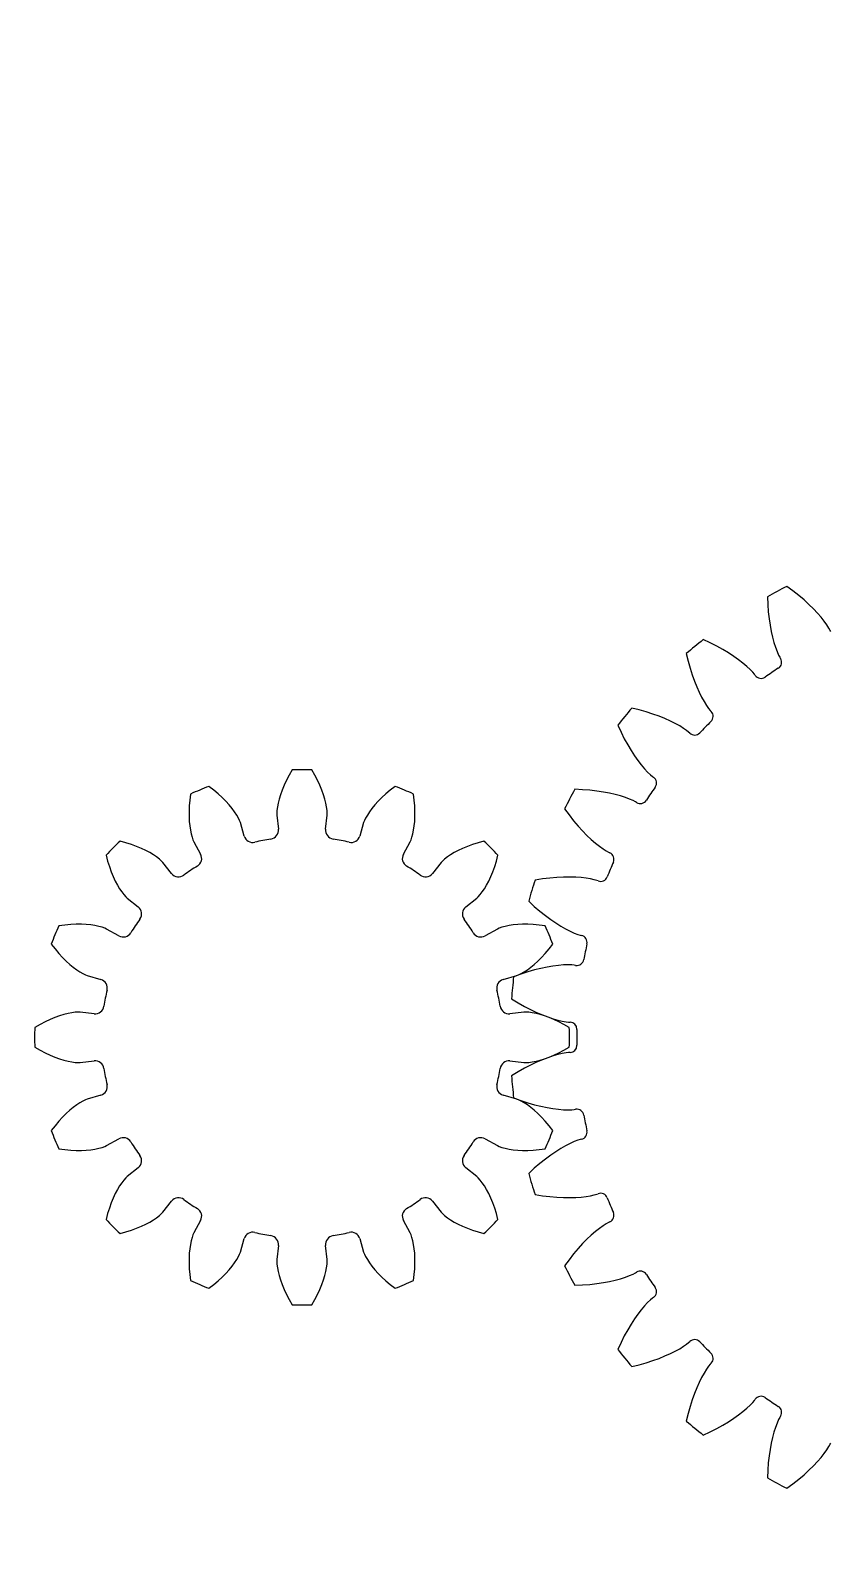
# Model space of a CAD drawing. Header units: millimetres. Extents: x -107 to 107, y -107 to 107.
# Drawn here: x -11.4 to 22.2, y -21.2 to 42.3 of the extents above; entities that cross this region are included whole.
import ezdxf

# ---------------------------------------------------------------- set-up
doc = ezdxf.new("R2010")
doc.units = ezdxf.units.MM

msp = doc.modelspace()

# ---------------------------------------------------------------- linework, layer by layer
at = {"layer": 'outer'}
msp.add_circle((0, 0), 107.079107, dxfattribs=at)
at = {"layer": 'planet'}
for p, q in [((19.575662, 18.517442), (19.589714, 18.196311)), ((20.653965, 18.765166), (20.394761, 18.95526)), ((20.895829, 18.57486), (20.653965, 18.765166)), ((21.12022, 18.385296), (20.895829, 18.57486)), ((19.589714, 18.196311), (19.613574, 17.889481)), ((19.613574, 17.889481), (19.646526, 17.59759)), ((21.32695, 18.197521), (21.12022, 18.385296)), ((21.51575, 18.012725), (21.32695, 18.197521)), ((21.686235, 17.832314), (21.51575, 18.012725)), ((21.837829, 17.658041), (21.686235, 17.832314)), ((19.646526, 17.59759), (19.687803, 17.321379)), ((19.687803, 17.321379), (19.736563, 17.06173)), ((21.969642, 17.492253), (21.837829, 17.658041)), ((22.080185, 17.338468), (21.969642, 17.492253)), ((22.166543, 17.203066), (22.080185, 17.338468)), ((22.218693, 17.107313), (22.166543, 17.203066)), ((17.172644, 16.581277), (16.881335, 16.717151)), ((17.446988, 16.441814), (17.172644, 16.581277)), ((19.736563, 17.06173), (19.791853, 16.819746)), ((19.791853, 16.819746), (19.852535, 16.596879)), ((19.852535, 16.596879), (19.917151, 16.395174)), ((22.243019, 17.053831), (22.218693, 17.107313)), ((16.163389, 16.127948), (16.23982, 15.815728)), ((17.704049, 16.299669), (17.446988, 16.441814)), ((17.94344, 16.155833), (17.704049, 16.299669)), ((18.164665, 16.011421), (17.94344, 16.155833)), ((18.36707, 15.867736), (18.164665, 16.011421)), ((19.917151, 16.395174), (19.983604, 16.217822)), ((19.983604, 16.217822), (20.048209, 16.070792)), ((20.048209, 16.070792), (20.098852, 15.974234)), ((20.098852, 15.974234), (20.129805, 15.924295)), ((16.23982, 15.815728), (16.323082, 15.519448)), ((16.323082, 15.519448), (16.412346, 15.239595)), ((18.54975, 15.726386), (18.36707, 15.867736)), ((18.711374, 15.589499), (18.54975, 15.726386)), ((18.849795, 15.460235), (18.711374, 15.589499)), ((18.960909, 15.344282), (18.849795, 15.460235)), ((19.030737, 15.260543), (18.960909, 15.344282)), ((19.06503, 15.212835), (19.030737, 15.260543)), ((16.412346, 15.239595), (16.506715, 14.976743)), ((16.506715, 14.976743), (16.605194, 14.731596)), ((16.605194, 14.731596), (16.70663, 14.505049)), ((16.70663, 14.505049), (16.809625, 14.298302)), ((16.809625, 14.298302), (16.91235, 14.113079)), ((16.91235, 14.113079), (17.012126, 13.952099)), ((14.184272, 13.76018), (13.872052, 13.836611)), ((14.480552, 13.676918), (14.184272, 13.76018)), ((14.760405, 13.587654), (14.480552, 13.676918)), ((15.023257, 13.493285), (14.760405, 13.587654)), ((15.268404, 13.394806), (15.023257, 13.493285)), ((15.494951, 13.29337), (15.268404, 13.394806)), ((17.012126, 13.952099), (17.104174, 13.820498)), ((17.104174, 13.820498), (17.172681, 13.735675)), ((17.172681, 13.735675), (17.212783, 13.692734)), ((13.282849, 13.118665), (13.418723, 12.827356)), ((13.418723, 12.827356), (13.558186, 12.553012)), ((15.701698, 13.190375), (15.494951, 13.29337)), ((15.886921, 13.08765), (15.701698, 13.190375)), ((16.047901, 12.987874), (15.886921, 13.08765)), ((16.179502, 12.895826), (16.047901, 12.987874)), ((16.264325, 12.827319), (16.179502, 12.895826)), ((16.307266, 12.787217), (16.264325, 12.827319)), ((13.558186, 12.553012), (13.700331, 12.295951)), ((13.700331, 12.295951), (13.844167, 12.05656)), ((13.844167, 12.05656), (13.988579, 11.835335)), ((13.988579, 11.835335), (14.132264, 11.63293)), ((14.132264, 11.63293), (14.273614, 11.45025)), ((14.273614, 11.45025), (14.410501, 11.288626)), ((14.410501, 11.288626), (14.539765, 11.150205)), ((14.539765, 11.150205), (14.655718, 11.039091)), ((14.655718, 11.039091), (14.739457, 10.969263)), ((14.739457, 10.969263), (14.787165, 10.93497)), ((11.803689, 10.410286), (11.482558, 10.424338)), ((12.110519, 10.386426), (11.803689, 10.410286)), ((12.40241, 10.353474), (12.110519, 10.386426)), ((12.678621, 10.312197), (12.40241, 10.353474)), ((12.93827, 10.263437), (12.678621, 10.312197)), ((13.180254, 10.208147), (12.93827, 10.263437)), ((13.403121, 10.147465), (13.180254, 10.208147)), ((11.04474, 9.605239), (11.234834, 9.346035)), ((13.604826, 10.082849), (13.403121, 10.147465)), ((13.782178, 10.016396), (13.604826, 10.082849)), ((13.929208, 9.951791), (13.782178, 10.016396)), ((14.025766, 9.901148), (13.929208, 9.951791)), ((14.075705, 9.870195), (14.025766, 9.901148)), ((11.234834, 9.346035), (11.42514, 9.104171)), ((11.42514, 9.104171), (11.614704, 8.87978)), ((11.614704, 8.87978), (11.802479, 8.67305)), ((11.802479, 8.67305), (11.987275, 8.48425)), ((11.987275, 8.48425), (12.167686, 8.313765)), ((12.167686, 8.313765), (12.341959, 8.162171)), ((12.341959, 8.162171), (12.507747, 8.030358)), ((12.507747, 8.030358), (12.661532, 7.919815)), ((12.661532, 7.919815), (12.796934, 7.833457)), ((12.796934, 7.833457), (12.892687, 7.781307)), ((12.892687, 7.781307), (12.946169, 7.756981)), ((10.12238, 6.660331), (9.804678, 6.611464)), ((10.42797, 6.696789), (10.12238, 6.660331)), ((10.72068, 6.721415), (10.42797, 6.696789)), ((10.999637, 6.734818), (10.72068, 6.721415)), ((11.26381, 6.73765), (10.999637, 6.734818)), ((11.51193, 6.730631), (11.26381, 6.73765)), ((11.742353, 6.714594), (11.51193, 6.730631)), ((11.952789, 6.69057), (11.742353, 6.714594)), ((12.139697, 6.659994), (11.952789, 6.69057)), ((12.296505, 6.625314), (12.139697, 6.659994)), ((12.401088, 6.594482), (12.296505, 6.625314)), ((12.456107, 6.573866), (12.401088, 6.594482)), ((9.535071, 5.722689), (9.772081, 5.505551)), ((9.772081, 5.505551), (10.005915, 5.305461)), ((10.005915, 5.305461), (10.235613, 5.122364)), ((10.235613, 5.122364), (10.460111, 4.95624)), ((10.460111, 4.95624), (10.678189, 4.807119)), ((10.678189, 4.807119), (10.888394, 4.675106)), ((10.888394, 4.675106), (11.088893, 4.560424)), ((11.088893, 4.560424), (11.27721, 4.463487)), ((11.27721, 4.463487), (11.449606, 4.38507)), ((11.449606, 4.38507), (11.599255, 4.326787)), ((11.599255, 4.326787), (11.703342, 4.29432)), ((11.703342, 4.29432), (11.760542, 4.280895)), ((9.204956, 2.654423), (8.902892, 2.544514)), ((9.497562, 2.749798), (9.204956, 2.654423)), ((9.779844, 2.831056), (9.497562, 2.749798)), ((10.050826, 2.898623), (9.779844, 2.831056)), ((10.30937, 2.952938), (10.050826, 2.898623)), ((10.554092, 2.99446), (10.30937, 2.952938)), ((10.783217, 3.023685), (10.554092, 2.99446)), ((10.994295, 3.041177), (10.783217, 3.023685)), ((11.183577, 3.047652), (10.994295, 3.041177)), ((11.344138, 3.04423), (11.183577, 3.047652)), ((11.452727, 3.034393), (11.344138, 3.04423)), ((11.51071, 3.024907), (11.452727, 3.034393)), ((8.811857, 1.620219), (9.086675, 1.453492)), ((9.086675, 1.453492), (9.355052, 1.302866)), ((9.355052, 1.302866), (9.616057, 1.168099)), ((9.616057, 1.168099), (9.86865, 1.048964)), ((9.86865, 1.048964), (10.11163, 0.945253)), ((10.11163, 0.945253), (10.34355, 0.856786)), ((10.34355, 0.856786), (10.56257, 0.783423)), ((10.56257, 0.783423), (10.76618, 0.725088)), ((10.76618, 0.725088), (10.950562, 0.68181)), ((10.950562, 0.68181), (11.108705, 0.653842)), ((11.108705, 0.653842), (11.217127, 0.642305)), ((11.217127, 0.642305), (11.275846, 0.640297)), ((9.616057, -1.168099), (9.355052, -1.302866)), ((9.86865, -1.048964), (9.616057, -1.168099)), ((10.11163, -0.945253), (9.86865, -1.048964)), ((10.34355, -0.856786), (10.11163, -0.945253)), ((10.56257, -0.783423), (10.34355, -0.856786)), ((10.76618, -0.725088), (10.56257, -0.783423)), ((10.950562, -0.68181), (10.76618, -0.725088)), ((11.108705, -0.653842), (10.950562, -0.68181)), ((11.217127, -0.642305), (11.108705, -0.653842)), ((11.275846, -0.640297), (11.217127, -0.642305)), ((9.086675, -1.453492), (8.811857, -1.620219)), ((9.355052, -1.302866), (9.086675, -1.453492)), ((8.902892, -2.544514), (9.204956, -2.654423)), ((9.204956, -2.654423), (9.497562, -2.749798)), ((9.497562, -2.749798), (9.779844, -2.831056)), ((9.779844, -2.831056), (10.050826, -2.898623)), ((10.050826, -2.898623), (10.30937, -2.952938)), ((10.30937, -2.952938), (10.554092, -2.99446)), ((10.554092, -2.99446), (10.783217, -3.023685)), ((10.783217, -3.023685), (10.994295, -3.041177)), ((10.994295, -3.041177), (11.183577, -3.047652)), ((11.183577, -3.047652), (11.344138, -3.04423)), ((11.344138, -3.04423), (11.452727, -3.034393)), ((11.452727, -3.034393), (11.51071, -3.024907)), ((11.449606, -4.38507), (11.27721, -4.463487)), ((11.599255, -4.326787), (11.449606, -4.38507)), ((11.703342, -4.29432), (11.599255, -4.326787)), ((11.760542, -4.280895), (11.703342, -4.29432)), ((10.460111, -4.95624), (10.235613, -5.122364)), ((10.678189, -4.807119), (10.460111, -4.95624)), ((10.888394, -4.675106), (10.678189, -4.807119)), ((11.088893, -4.560424), (10.888394, -4.675106)), ((11.27721, -4.463487), (11.088893, -4.560424)), ((9.772081, -5.505551), (9.535071, -5.722689)), ((10.005915, -5.305461), (9.772081, -5.505551)), ((10.235613, -5.122364), (10.005915, -5.305461)), ((9.804678, -6.611464), (10.12238, -6.660331)), ((10.12238, -6.660331), (10.42797, -6.696789)), ((10.42797, -6.696789), (10.72068, -6.721415)), ((10.72068, -6.721415), (10.999637, -6.734818)), ((10.999637, -6.734818), (11.26381, -6.73765)), ((11.26381, -6.73765), (11.51193, -6.730631)), ((11.51193, -6.730631), (11.742353, -6.714594)), ((11.742353, -6.714594), (11.952789, -6.69057)), ((11.952789, -6.69057), (12.139697, -6.659994)), ((12.139697, -6.659994), (12.296505, -6.625314)), ((12.296505, -6.625314), (12.401088, -6.594482)), ((12.401088, -6.594482), (12.456107, -6.573866)), ((12.341959, -8.162171), (12.167686, -8.313765)), ((12.507747, -8.030358), (12.341959, -8.162171)), ((12.661532, -7.919815), (12.507747, -8.030358)), ((12.796934, -7.833457), (12.661532, -7.919815)), ((12.892687, -7.781307), (12.796934, -7.833457)), ((12.946169, -7.756981), (12.892687, -7.781307)), ((11.614704, -8.87978), (11.42514, -9.104171)), ((11.802479, -8.67305), (11.614704, -8.87978)), ((11.987275, -8.48425), (11.802479, -8.67305)), ((12.167686, -8.313765), (11.987275, -8.48425)), ((11.234834, -9.346035), (11.04474, -9.605239)), ((11.42514, -9.104171), (11.234834, -9.346035)), ((13.180254, -10.208147), (13.403121, -10.147465)), ((13.403121, -10.147465), (13.604826, -10.082849)), ((13.604826, -10.082849), (13.782178, -10.016396)), ((13.782178, -10.016396), (13.929208, -9.951791)), ((13.929208, -9.951791), (14.025766, -9.901148)), ((14.025766, -9.901148), (14.075705, -9.870195)), ((11.482558, -10.424338), (11.803689, -10.410286)), ((11.803689, -10.410286), (12.110519, -10.386426)), ((12.110519, -10.386426), (12.40241, -10.353474)), ((12.40241, -10.353474), (12.678621, -10.312197)), ((12.678621, -10.312197), (12.93827, -10.263437)), ((12.93827, -10.263437), (13.180254, -10.208147)), ((14.410501, -11.288626), (14.273614, -11.45025)), ((14.539765, -11.150205), (14.410501, -11.288626)), ((14.655718, -11.039091), (14.539765, -11.150205)), ((14.739457, -10.969263), (14.655718, -11.039091)), ((14.787165, -10.93497), (14.739457, -10.969263)), ((13.844167, -12.05656), (13.700331, -12.295951)), ((13.988579, -11.835335), (13.844167, -12.05656)), ((14.132264, -11.63293), (13.988579, -11.835335)), ((14.273614, -11.45025), (14.132264, -11.63293)), ((13.558186, -12.553012), (13.418723, -12.827356)), ((13.700331, -12.295951), (13.558186, -12.553012)), ((13.418723, -12.827356), (13.282849, -13.118665)), ((15.268404, -13.394806), (15.494951, -13.29337)), ((15.494951, -13.29337), (15.701698, -13.190375)), ((15.701698, -13.190375), (15.886921, -13.08765)), ((15.886921, -13.08765), (16.047901, -12.987874)), ((16.047901, -12.987874), (16.179502, -12.895826)), ((16.179502, -12.895826), (16.264325, -12.827319)), ((16.264325, -12.827319), (16.307266, -12.787217)), ((13.872052, -13.836611), (14.184272, -13.76018)), ((14.184272, -13.76018), (14.480552, -13.676918)), ((14.480552, -13.676918), (14.760405, -13.587654)), ((14.760405, -13.587654), (15.023257, -13.493285)), ((15.023257, -13.493285), (15.268404, -13.394806)), ((17.012126, -13.952099), (16.91235, -14.113079)), ((17.104174, -13.820498), (17.012126, -13.952099)), ((17.172681, -13.735675), (17.104174, -13.820498)), ((17.212783, -13.692734), (17.172681, -13.735675)), ((16.70663, -14.505049), (16.605194, -14.731596)), ((16.809625, -14.298302), (16.70663, -14.505049)), ((16.91235, -14.113079), (16.809625, -14.298302)), ((16.412346, -15.239595), (16.323082, -15.519448)), ((16.506715, -14.976743), (16.412346, -15.239595)), ((16.605194, -14.731596), (16.506715, -14.976743)), ((19.030737, -15.260543), (19.06503, -15.212835)), ((16.23982, -15.815728), (16.163389, -16.127948)), ((16.323082, -15.519448), (16.23982, -15.815728)), ((18.164665, -16.011421), (18.36707, -15.867736)), ((18.36707, -15.867736), (18.54975, -15.726386)), ((18.54975, -15.726386), (18.711374, -15.589499)), ((18.711374, -15.589499), (18.849795, -15.460235)), ((18.849795, -15.460235), (18.960909, -15.344282)), ((18.960909, -15.344282), (19.030737, -15.260543)), ((17.172644, -16.581277), (17.446988, -16.441814)), ((17.446988, -16.441814), (17.704049, -16.299669)), ((17.704049, -16.299669), (17.94344, -16.155833)), ((17.94344, -16.155833), (18.164665, -16.011421)), ((19.917151, -16.395174), (19.852535, -16.596879)), ((19.983604, -16.217822), (19.917151, -16.395174)), ((20.048209, -16.070792), (19.983604, -16.217822)), ((20.098852, -15.974234), (20.048209, -16.070792)), ((20.129805, -15.924295), (20.098852, -15.974234)), ((16.881335, -16.717151), (17.172644, -16.581277)), ((19.736563, -17.06173), (19.687803, -17.321379)), ((19.791853, -16.819746), (19.736563, -17.06173)), ((19.852535, -16.596879), (19.791853, -16.819746)), ((22.166543, -17.203066), (22.218693, -17.107313)), ((22.218693, -17.107313), (22.243019, -17.053831)), ((19.646526, -17.59759), (19.613574, -17.889481)), ((19.687803, -17.321379), (19.646526, -17.59759)), ((21.686235, -17.832314), (21.837829, -17.658041)), ((21.837829, -17.658041), (21.969642, -17.492253)), ((21.969642, -17.492253), (22.080185, -17.338468)), ((22.080185, -17.338468), (22.166543, -17.203066)), ((19.589714, -18.196311), (19.575662, -18.517442)), ((19.613574, -17.889481), (19.589714, -18.196311)), ((20.895829, -18.57486), (21.12022, -18.385296)), ((21.12022, -18.385296), (21.32695, -18.197521)), ((21.32695, -18.197521), (21.51575, -18.012725)), ((21.51575, -18.012725), (21.686235, -17.832314)), ((20.394761, -18.95526), (20.653965, -18.765166)), ((20.653965, -18.765166), (20.895829, -18.57486))]:
    msp.add_line(p, q, dxfattribs=at)
for centre, radius, start, end in [((30, 0), 21.25, 116.872796, 119.377204), ((30, 0), 21.25, 128.122796, 130.627204), ((19.874814, 15.766246), 0.3, 302.708842, 31.791458), ((30, 0), 18.4375, 122.708842, 124.791158), ((19.308629, 15.387933), 0.3, 215.708542, 304.791158), ((30, 0), 21.25, 139.372796, 141.877204), ((16.993525, 13.487976), 0.3, 313.958842, 43.041458), ((16.512024, 13.006475), 0.3, 226.958542, 316.041158), ((30, 0), 18.4375, 133.958842, 136.041158), ((14.612067, 10.691371), 0.3, 325.208842, 54.291458), ((30, 0), 21.25, 150.622796, 153.127204), ((30, 0), 18.4375, 145.208842, 147.291158), ((14.233754, 10.125186), 0.3, 238.208542, 327.291158), ((12.821958, 7.483902), 0.3, 336.458842, 65.541458), ((30, 0), 18.4375, 156.458842, 158.541158), ((30, 0), 21.25, 161.872796, 164.377204), ((12.561372, 6.854791), 0.3, 249.458542, 338.541158), ((11.691993, 3.988832), 0.3, 347.708842, 76.791458), ((30, 0), 18.4375, 167.708842, 169.791158), ((11.559147, 3.320971), 0.3, 260.708542, 349.791158), ((30, 0), 21.25, 173.122796, 175.627204), ((11.265594, 0.340472), 0.3, 358.958842, 88.041458), ((30, 0), 18.4375, 178.958842, 181.041158), ((11.265594, -0.340472), 0.3, 271.958542, 1.041158), ((30, 0), 21.25, 184.372796, 186.877204), ((11.559147, -3.320971), 0.3, 10.208842, 99.291458), ((30, 0), 18.4375, 190.208842, 192.291158), ((11.691993, -3.988832), 0.3, 283.208542, 12.291158), ((30, 0), 21.25, 195.622796, 198.127204), ((12.561372, -6.854791), 0.3, 21.458842, 110.541458), ((30, 0), 18.4375, 201.458842, 203.541158), ((12.821958, -7.483902), 0.3, 294.458542, 23.541158), ((30, 0), 21.25, 206.872796, 209.377204), ((14.233754, -10.125186), 0.3, 32.708842, 121.791458), ((30, 0), 18.4375, 212.708842, 214.791158), ((14.612067, -10.691371), 0.3, 305.708542, 34.791158), ((16.512024, -13.006475), 0.3, 43.958842, 133.041458), ((30, 0), 21.25, 218.122796, 220.627204), ((30, 0), 18.4375, 223.958842, 226.041158), ((16.993525, -13.487976), 0.3, 316.958542, 46.041158), ((19.308629, -15.387933), 0.3, 55.208842, 144.291458), ((30, 0), 18.4375, 235.208842, 237.291158), ((19.874814, -15.766246), 0.3, 328.208542, 57.291158), ((30, 0), 21.25, 229.372796, 231.877204), ((30, 0), 21.25, 240.622796, 243.127204)]:
    msp.add_arc(centre, radius, start, end, dxfattribs=at)
at = {"layer": 'sun'}
for p, q in [((-0.544076, 11.020631), (-0.656789, 10.804552)), ((-0.415968, 11.242307), (-0.544076, 11.020631)), ((0.544076, 11.020631), (0.415968, 11.242307)), ((0.656789, 10.804552), (0.544076, 11.020631)), ((-4.686549, 10.227353), (-4.720073, 9.973526)), ((-3.714752, 10.389944), (-3.91794, 10.545722)), ((-3.527929, 10.233447), (-3.714752, 10.389944)), ((-3.357387, 10.077255), (-3.527929, 10.233447)), ((-0.907293, 10.199363), (-0.963187, 10.015599)), ((-0.837918, 10.3929), (-0.907293, 10.199363)), ((-0.754578, 10.594986), (-0.837918, 10.3929)), ((-0.656789, 10.804552), (-0.754578, 10.594986)), ((0.754578, 10.594986), (0.656789, 10.804552)), ((0.837918, 10.3929), (0.754578, 10.594986)), ((0.907293, 10.199363), (0.837918, 10.3929)), ((0.963187, 10.015599), (0.907293, 10.199363)), ((3.527929, 10.233447), (3.357387, 10.077255)), ((3.714752, 10.389944), (3.527929, 10.233447)), ((3.91794, 10.545722), (3.714752, 10.389944)), ((4.720073, 9.973526), (4.686549, 10.227353)), ((-4.741517, 9.730763), (-4.751664, 9.499726)), ((-4.720073, 9.973526), (-4.741517, 9.730763)), ((-3.203055, 9.922445), (-3.357387, 10.077255)), ((-3.064898, 9.770188), (-3.203055, 9.922445)), ((-2.942935, 9.621802), (-3.064898, 9.770188)), ((-2.837283, 9.478858), (-2.942935, 9.621802)), ((-1.055048, 9.540801), (-1.062375, 9.419255)), ((-1.036528, 9.683858), (-1.055048, 9.540801)), ((-1.006095, 9.843104), (-1.036528, 9.683858)), ((-0.963187, 10.015599), (-1.006095, 9.843104)), ((1.006095, 9.843104), (0.963187, 10.015599)), ((1.036528, 9.683858), (1.006095, 9.843104)), ((1.055048, 9.540801), (1.036528, 9.683858)), ((1.062375, 9.419255), (1.055048, 9.540801)), ((2.942935, 9.621802), (2.837283, 9.478858)), ((3.064898, 9.770188), (2.942935, 9.621802)), ((3.203055, 9.922445), (3.064898, 9.770188)), ((3.357387, 10.077255), (3.203055, 9.922445)), ((4.741517, 9.730763), (4.720073, 9.973526)), ((4.751664, 9.499726), (4.741517, 9.730763)), ((-4.751664, 9.499726), (-4.751326, 9.28113)), ((-4.751326, 9.28113), (-4.741356, 9.075776)), ((-4.741356, 9.075776), (-4.722672, 8.884611)), ((-2.748225, 9.34338), (-2.837283, 9.478858)), ((-2.676369, 9.2183), (-2.748225, 9.34338)), ((-2.623087, 9.10881), (-2.676369, 9.2183)), ((-2.593461, 9.031953), (-2.623087, 9.10881)), ((-2.429962, 8.462554), (-2.593461, 9.031953)), ((-1.062375, 9.419255), (-1.060333, 9.336911)), ((-1.060333, 9.336911), (-0.993487, 8.748286)), ((0.993487, 8.748286), (1.060333, 9.336911)), ((1.060333, 9.336911), (1.062375, 9.419255)), ((2.593461, 9.031953), (2.429962, 8.462554)), ((2.623087, 9.10881), (2.593461, 9.031953)), ((2.676369, 9.2183), (2.623087, 9.10881)), ((2.748225, 9.34338), (2.676369, 9.2183)), ((2.837283, 9.478858), (2.748225, 9.34338)), ((4.722672, 8.884611), (4.741356, 9.075776)), ((4.741356, 9.075776), (4.751326, 9.28113)), ((4.751326, 9.28113), (4.751664, 9.499726)), ((-4.722672, 8.884611), (-4.696303, 8.708827)), ((-4.696303, 8.708827), (-4.663479, 8.550056)), ((-4.663479, 8.550056), (-4.625844, 8.410801)), ((-4.625844, 8.410801), (-4.586099, 8.295704)), ((-4.586099, 8.295704), (-4.552702, 8.220409)), ((4.552702, 8.220409), (4.586099, 8.295704)), ((4.586099, 8.295704), (4.625844, 8.410801)), ((4.625844, 8.410801), (4.663479, 8.550056)), ((4.663479, 8.550056), (4.696303, 8.708827)), ((4.696303, 8.708827), (4.722672, 8.884611)), ((-8.243646, 7.655378), (-8.177482, 7.408043)), ((-7.408043, 8.177482), (-7.655378, 8.243646)), ((-7.175552, 8.104392), (-7.408043, 8.177482)), ((-6.958219, 8.025353), (-7.175552, 8.104392)), ((-6.756392, 7.941388), (-6.958219, 8.025353)), ((-6.570486, 7.853591), (-6.756392, 7.941388)), ((-6.401022, 7.763174), (-6.570486, 7.853591)), ((-6.248709, 7.671542), (-6.401022, 7.763174)), ((-6.114585, 7.580458), (-6.248709, 7.671542)), ((-4.552702, 8.220409), (-4.265687, 7.702172)), ((4.265687, 7.702172), (4.552702, 8.220409)), ((6.248709, 7.671542), (6.114585, 7.580458)), ((6.401022, 7.763174), (6.248709, 7.671542)), ((6.570486, 7.853591), (6.401022, 7.763174)), ((6.756392, 7.941388), (6.570486, 7.853591)), ((6.958219, 8.025353), (6.756392, 7.941388)), ((7.175552, 8.104392), (6.958219, 8.025353)), ((7.408043, 8.177482), (7.175552, 8.104392)), ((7.655378, 8.243646), (7.408043, 8.177482)), ((8.177482, 7.408043), (8.243646, 7.655378)), ((-8.177482, 7.408043), (-8.104392, 7.175552)), ((-8.104392, 7.175552), (-8.025353, 6.958219)), ((-6.000333, 7.492397), (-6.114585, 7.580458)), ((-5.909207, 7.411631), (-6.000333, 7.492397)), ((-5.852424, 7.351962), (-5.909207, 7.411631)), ((-5.483471, 6.888474), (-5.852424, 7.351962)), ((5.852424, 7.351962), (5.483471, 6.888474)), ((5.909207, 7.411631), (5.852424, 7.351962)), ((6.000333, 7.492397), (5.909207, 7.411631)), ((6.114585, 7.580458), (6.000333, 7.492397)), ((8.025353, 6.958219), (8.104392, 7.175552)), ((8.104392, 7.175552), (8.177482, 7.408043)), ((-8.025353, 6.958219), (-7.941388, 6.756392)), ((-7.941388, 6.756392), (-7.853591, 6.570486)), ((-7.853591, 6.570486), (-7.763174, 6.401022)), ((-7.763174, 6.401022), (-7.671542, 6.248709)), ((7.671542, 6.248709), (7.763174, 6.401022)), ((7.763174, 6.401022), (7.853591, 6.570486)), ((7.853591, 6.570486), (7.941388, 6.756392)), ((7.941388, 6.756392), (8.025353, 6.958219)), ((-7.671542, 6.248709), (-7.580458, 6.114585)), ((-7.580458, 6.114585), (-7.492397, 6.000333)), ((-7.492397, 6.000333), (-7.411631, 5.909207)), ((-7.411631, 5.909207), (-7.351962, 5.852424)), ((-7.351962, 5.852424), (-6.888474, 5.483471)), ((6.888474, 5.483471), (7.351962, 5.852424)), ((7.351962, 5.852424), (7.411631, 5.909207)), ((7.411631, 5.909207), (7.492397, 6.000333)), ((7.492397, 6.000333), (7.580458, 6.114585)), ((7.580458, 6.114585), (7.671542, 6.248709)), ((-9.973526, 4.720073), (-10.227353, 4.686549)), ((-9.730763, 4.741517), (-9.973526, 4.720073)), ((-9.499726, 4.751664), (-9.730763, 4.741517)), ((-9.28113, 4.751326), (-9.499726, 4.751664)), ((-9.075776, 4.741356), (-9.28113, 4.751326)), ((-8.884611, 4.722672), (-9.075776, 4.741356)), ((-8.708827, 4.696303), (-8.884611, 4.722672)), ((-8.550056, 4.663479), (-8.708827, 4.696303)), ((-8.410801, 4.625844), (-8.550056, 4.663479)), ((-8.295704, 4.586099), (-8.410801, 4.625844)), ((-8.220409, 4.552702), (-8.295704, 4.586099)), ((-7.702172, 4.265687), (-8.220409, 4.552702)), ((8.220409, 4.552702), (7.702172, 4.265687)), ((8.295704, 4.586099), (8.220409, 4.552702)), ((8.410801, 4.625844), (8.295704, 4.586099)), ((8.550056, 4.663479), (8.410801, 4.625844)), ((8.708827, 4.696303), (8.550056, 4.663479)), ((8.884611, 4.722672), (8.708827, 4.696303)), ((9.075776, 4.741356), (8.884611, 4.722672)), ((9.28113, 4.751326), (9.075776, 4.741356)), ((9.499726, 4.751664), (9.28113, 4.751326)), ((9.730763, 4.741517), (9.499726, 4.751664)), ((9.973526, 4.720073), (9.730763, 4.741517)), ((10.227353, 4.686549), (9.973526, 4.720073)), ((-10.545722, 3.91794), (-10.389944, 3.714752)), ((10.389944, 3.714752), (10.545722, 3.91794)), ((-10.389944, 3.714752), (-10.233447, 3.527929)), ((-10.233447, 3.527929), (-10.077255, 3.357387)), ((-10.077255, 3.357387), (-9.922445, 3.203055)), ((-9.922445, 3.203055), (-9.770188, 3.064898)), ((9.770188, 3.064898), (9.922445, 3.203055)), ((9.922445, 3.203055), (10.077255, 3.357387)), ((10.077255, 3.357387), (10.233447, 3.527929)), ((10.233447, 3.527929), (10.389944, 3.714752)), ((-9.770188, 3.064898), (-9.621802, 2.942935)), ((-9.621802, 2.942935), (-9.478858, 2.837283)), ((-9.478858, 2.837283), (-9.34338, 2.748225)), ((-9.34338, 2.748225), (-9.2183, 2.676369)), ((-9.2183, 2.676369), (-9.10881, 2.623087)), ((-9.10881, 2.623087), (-9.031953, 2.593461)), ((-9.031953, 2.593461), (-8.462554, 2.429962)), ((8.462554, 2.429962), (9.031953, 2.593461)), ((9.031953, 2.593461), (9.10881, 2.623087)), ((9.10881, 2.623087), (9.2183, 2.676369)), ((9.2183, 2.676369), (9.34338, 2.748225)), ((9.34338, 2.748225), (9.478858, 2.837283)), ((9.478858, 2.837283), (9.621802, 2.942935)), ((9.621802, 2.942935), (9.770188, 3.064898)), ((-10.804552, 0.656789), (-11.020631, 0.544076)), ((-10.594986, 0.754578), (-10.804552, 0.656789)), ((-10.3929, 0.837918), (-10.594986, 0.754578)), ((-10.199363, 0.907293), (-10.3929, 0.837918)), ((-10.015599, 0.963187), (-10.199363, 0.907293)), ((-9.843104, 1.006095), (-10.015599, 0.963187)), ((-9.683858, 1.036528), (-9.843104, 1.006095)), ((-9.540801, 1.055048), (-9.683858, 1.036528)), ((-9.419255, 1.062375), (-9.540801, 1.055048)), ((-9.336911, 1.060333), (-9.419255, 1.062375)), ((-8.748286, 0.993487), (-9.336911, 1.060333)), ((9.336911, 1.060333), (8.748286, 0.993487)), ((9.419255, 1.062375), (9.336911, 1.060333)), ((9.540801, 1.055048), (9.419255, 1.062375)), ((9.683858, 1.036528), (9.540801, 1.055048)), ((9.843104, 1.006095), (9.683858, 1.036528)), ((10.015599, 0.963187), (9.843104, 1.006095)), ((10.199363, 0.907293), (10.015599, 0.963187)), ((10.3929, 0.837918), (10.199363, 0.907293)), ((10.594986, 0.754578), (10.3929, 0.837918)), ((10.804552, 0.656789), (10.594986, 0.754578)), ((11.020631, 0.544076), (10.804552, 0.656789)), ((-11.020631, 0.544076), (-11.242307, 0.415968)), ((11.242307, 0.415968), (11.020631, 0.544076)), ((-11.242307, -0.415968), (-11.020631, -0.544076)), ((-11.020631, -0.544076), (-10.804552, -0.656789)), ((10.804552, -0.656789), (11.020631, -0.544076)), ((11.020631, -0.544076), (11.242307, -0.415968)), ((-10.804552, -0.656789), (-10.594986, -0.754578)), ((-10.594986, -0.754578), (-10.3929, -0.837918)), ((-10.3929, -0.837918), (-10.199363, -0.907293)), ((-10.199363, -0.907293), (-10.015599, -0.963187)), ((-10.015599, -0.963187), (-9.843104, -1.006095)), ((-9.843104, -1.006095), (-9.683858, -1.036528)), ((-9.683858, -1.036528), (-9.540801, -1.055048)), ((-9.540801, -1.055048), (-9.419255, -1.062375)), ((-9.419255, -1.062375), (-9.336911, -1.060333)), ((-9.336911, -1.060333), (-8.748286, -0.993487)), ((8.748286, -0.993487), (9.336911, -1.060333)), ((9.336911, -1.060333), (9.419255, -1.062375)), ((9.419255, -1.062375), (9.540801, -1.055048)), ((9.540801, -1.055048), (9.683858, -1.036528)), ((9.683858, -1.036528), (9.843104, -1.006095)), ((9.843104, -1.006095), (10.015599, -0.963187)), ((10.015599, -0.963187), (10.199363, -0.907293)), ((10.199363, -0.907293), (10.3929, -0.837918)), ((10.3929, -0.837918), (10.594986, -0.754578)), ((10.594986, -0.754578), (10.804552, -0.656789)), ((-8.462554, -2.429962), (-9.031953, -2.593461)), ((9.031953, -2.593461), (8.462554, -2.429962)), ((-9.770188, -3.064898), (-9.922445, -3.203055)), ((-9.621802, -2.942935), (-9.770188, -3.064898)), ((-9.478858, -2.837283), (-9.621802, -2.942935)), ((-9.34338, -2.748225), (-9.478858, -2.837283)), ((-9.2183, -2.676369), (-9.34338, -2.748225)), ((-9.10881, -2.623087), (-9.2183, -2.676369)), ((-9.031953, -2.593461), (-9.10881, -2.623087)), ((9.10881, -2.623087), (9.031953, -2.593461)), ((9.2183, -2.676369), (9.10881, -2.623087)), ((9.34338, -2.748225), (9.2183, -2.676369)), ((9.478858, -2.837283), (9.34338, -2.748225)), ((9.621802, -2.942935), (9.478858, -2.837283)), ((9.770188, -3.064898), (9.621802, -2.942935)), ((9.922445, -3.203055), (9.770188, -3.064898)), ((-10.389944, -3.714752), (-10.545722, -3.91794)), ((-10.233447, -3.527929), (-10.389944, -3.714752)), ((-10.077255, -3.357387), (-10.233447, -3.527929)), ((-9.922445, -3.203055), (-10.077255, -3.357387)), ((10.077255, -3.357387), (9.922445, -3.203055)), ((10.233447, -3.527929), (10.077255, -3.357387)), ((10.389944, -3.714752), (10.233447, -3.527929)), ((10.545722, -3.91794), (10.389944, -3.714752)), ((-8.220409, -4.552702), (-7.702172, -4.265687)), ((7.702172, -4.265687), (8.220409, -4.552702)), ((-10.227353, -4.686549), (-9.973526, -4.720073)), ((-9.973526, -4.720073), (-9.730763, -4.741517)), ((-9.730763, -4.741517), (-9.499726, -4.751664)), ((-9.499726, -4.751664), (-9.28113, -4.751326)), ((-9.28113, -4.751326), (-9.075776, -4.741356)), ((-9.075776, -4.741356), (-8.884611, -4.722672)), ((-8.884611, -4.722672), (-8.708827, -4.696303)), ((-8.708827, -4.696303), (-8.550056, -4.663479)), ((-8.550056, -4.663479), (-8.410801, -4.625844)), ((-8.410801, -4.625844), (-8.295704, -4.586099)), ((-8.295704, -4.586099), (-8.220409, -4.552702)), ((8.220409, -4.552702), (8.295704, -4.586099)), ((8.295704, -4.586099), (8.410801, -4.625844)), ((8.410801, -4.625844), (8.550056, -4.663479)), ((8.550056, -4.663479), (8.708827, -4.696303)), ((8.708827, -4.696303), (8.884611, -4.722672)), ((8.884611, -4.722672), (9.075776, -4.741356)), ((9.075776, -4.741356), (9.28113, -4.751326)), ((9.28113, -4.751326), (9.499726, -4.751664)), ((9.499726, -4.751664), (9.730763, -4.741517)), ((9.730763, -4.741517), (9.973526, -4.720073)), ((9.973526, -4.720073), (10.227353, -4.686549)), ((-6.888474, -5.483471), (-7.351962, -5.852424)), ((7.351962, -5.852424), (6.888474, -5.483471)), ((-7.671542, -6.248709), (-7.763174, -6.401022)), ((-7.580458, -6.114585), (-7.671542, -6.248709)), ((-7.492397, -6.000333), (-7.580458, -6.114585)), ((-7.411631, -5.909207), (-7.492397, -6.000333)), ((-7.351962, -5.852424), (-7.411631, -5.909207)), ((7.411631, -5.909207), (7.351962, -5.852424)), ((7.492397, -6.000333), (7.411631, -5.909207)), ((7.580458, -6.114585), (7.492397, -6.000333)), ((7.671542, -6.248709), (7.580458, -6.114585)), ((7.763174, -6.401022), (7.671542, -6.248709)), ((-8.025353, -6.958219), (-8.104392, -7.175552)), ((-7.941388, -6.756392), (-8.025353, -6.958219)), ((-7.853591, -6.570486), (-7.941388, -6.756392)), ((-7.763174, -6.401022), (-7.853591, -6.570486)), ((-5.852424, -7.351962), (-5.483471, -6.888474)), ((5.483471, -6.888474), (5.852424, -7.351962)), ((7.853591, -6.570486), (7.763174, -6.401022)), ((7.941388, -6.756392), (7.853591, -6.570486)), ((8.025353, -6.958219), (7.941388, -6.756392)), ((8.104392, -7.175552), (8.025353, -6.958219)), ((-8.177482, -7.408043), (-8.243646, -7.655378)), ((-8.104392, -7.175552), (-8.177482, -7.408043)), ((-6.248709, -7.671542), (-6.114585, -7.580458)), ((-6.114585, -7.580458), (-6.000333, -7.492397)), ((-6.000333, -7.492397), (-5.909207, -7.411631)), ((-5.909207, -7.411631), (-5.852424, -7.351962)), ((5.852424, -7.351962), (5.909207, -7.411631)), ((5.909207, -7.411631), (6.000333, -7.492397)), ((6.000333, -7.492397), (6.114585, -7.580458)), ((6.114585, -7.580458), (6.248709, -7.671542)), ((8.177482, -7.408043), (8.104392, -7.175552)), ((8.243646, -7.655378), (8.177482, -7.408043)), ((-7.655378, -8.243646), (-7.408043, -8.177482)), ((-7.408043, -8.177482), (-7.175552, -8.104392)), ((-7.175552, -8.104392), (-6.958219, -8.025353)), ((-6.958219, -8.025353), (-6.756392, -7.941388)), ((-6.756392, -7.941388), (-6.570486, -7.853591)), ((-6.570486, -7.853591), (-6.401022, -7.763174)), ((-6.401022, -7.763174), (-6.248709, -7.671542)), ((-4.552702, -8.220409), (-4.586099, -8.295704)), ((-4.265687, -7.702172), (-4.552702, -8.220409)), ((4.552702, -8.220409), (4.265687, -7.702172)), ((4.586099, -8.295704), (4.552702, -8.220409)), ((6.248709, -7.671542), (6.401022, -7.763174)), ((6.401022, -7.763174), (6.570486, -7.853591)), ((6.570486, -7.853591), (6.756392, -7.941388)), ((6.756392, -7.941388), (6.958219, -8.025353)), ((6.958219, -8.025353), (7.175552, -8.104392)), ((7.175552, -8.104392), (7.408043, -8.177482)), ((7.408043, -8.177482), (7.655378, -8.243646)), ((-4.722672, -8.884611), (-4.741356, -9.075776)), ((-4.696303, -8.708827), (-4.722672, -8.884611)), ((-4.663479, -8.550056), (-4.696303, -8.708827)), ((-4.625844, -8.410801), (-4.663479, -8.550056)), ((-4.586099, -8.295704), (-4.625844, -8.410801)), ((-2.593461, -9.031953), (-2.429962, -8.462554)), ((-0.993487, -8.748286), (-1.060333, -9.336911)), ((1.060333, -9.336911), (0.993487, -8.748286)), ((2.429962, -8.462554), (2.593461, -9.031953)), ((4.625844, -8.410801), (4.586099, -8.295704)), ((4.663479, -8.550056), (4.625844, -8.410801)), ((4.696303, -8.708827), (4.663479, -8.550056)), ((4.722672, -8.884611), (4.696303, -8.708827)), ((4.741356, -9.075776), (4.722672, -8.884611)), ((-4.751326, -9.28113), (-4.751664, -9.499726)), ((-4.751664, -9.499726), (-4.741517, -9.730763)), ((-4.741356, -9.075776), (-4.751326, -9.28113)), ((-2.942935, -9.621802), (-2.837283, -9.478858)), ((-2.837283, -9.478858), (-2.748225, -9.34338)), ((-2.748225, -9.34338), (-2.676369, -9.2183)), ((-2.676369, -9.2183), (-2.623087, -9.10881)), ((-2.623087, -9.10881), (-2.593461, -9.031953)), ((-1.060333, -9.336911), (-1.062375, -9.419255)), ((-1.062375, -9.419255), (-1.055048, -9.540801)), ((1.055048, -9.540801), (1.062375, -9.419255)), ((1.062375, -9.419255), (1.060333, -9.336911)), ((2.593461, -9.031953), (2.623087, -9.10881)), ((2.623087, -9.10881), (2.676369, -9.2183)), ((2.676369, -9.2183), (2.748225, -9.34338)), ((2.748225, -9.34338), (2.837283, -9.478858)), ((2.837283, -9.478858), (2.942935, -9.621802)), ((4.751326, -9.28113), (4.741356, -9.075776)), ((4.741517, -9.730763), (4.751664, -9.499726)), ((4.751664, -9.499726), (4.751326, -9.28113)), ((-4.741517, -9.730763), (-4.720073, -9.973526)), ((-4.720073, -9.973526), (-4.686549, -10.227353)), ((-3.527929, -10.233447), (-3.357387, -10.077255)), ((-3.357387, -10.077255), (-3.203055, -9.922445)), ((-3.203055, -9.922445), (-3.064898, -9.770188)), ((-3.064898, -9.770188), (-2.942935, -9.621802)), ((-1.055048, -9.540801), (-1.036528, -9.683858)), ((-1.036528, -9.683858), (-1.006095, -9.843104)), ((-1.006095, -9.843104), (-0.963187, -10.015599)), ((-0.963187, -10.015599), (-0.907293, -10.199363)), ((0.907293, -10.199363), (0.963187, -10.015599)), ((0.963187, -10.015599), (1.006095, -9.843104)), ((1.006095, -9.843104), (1.036528, -9.683858)), ((1.036528, -9.683858), (1.055048, -9.540801)), ((2.942935, -9.621802), (3.064898, -9.770188)), ((3.064898, -9.770188), (3.203055, -9.922445)), ((3.203055, -9.922445), (3.357387, -10.077255)), ((3.357387, -10.077255), (3.527929, -10.233447)), ((4.686549, -10.227353), (4.720073, -9.973526)), ((4.720073, -9.973526), (4.741517, -9.730763)), ((-3.91794, -10.545722), (-3.714752, -10.389944)), ((-3.714752, -10.389944), (-3.527929, -10.233447)), ((-0.907293, -10.199363), (-0.837918, -10.3929)), ((-0.837918, -10.3929), (-0.754578, -10.594986)), ((-0.754578, -10.594986), (-0.656789, -10.804552)), ((-0.656789, -10.804552), (-0.544076, -11.020631)), ((0.544076, -11.020631), (0.656789, -10.804552)), ((0.656789, -10.804552), (0.754578, -10.594986)), ((0.754578, -10.594986), (0.837918, -10.3929)), ((0.837918, -10.3929), (0.907293, -10.199363)), ((3.527929, -10.233447), (3.714752, -10.389944)), ((3.714752, -10.389944), (3.91794, -10.545722)), ((-0.544076, -11.020631), (-0.415968, -11.242307)), ((0.415968, -11.242307), (0.544076, -11.020631))]:
    msp.add_line(p, q, dxfattribs=at)
for centre, radius, start, end in [((0, 0), 11.25, 87.881008, 92.118992), ((0, 0), 11.25, 110.381008, 114.618992), ((0, 0), 11.25, 65.381008, 69.618992), ((-2.069527, 8.56605), 0.375, 196.021042, 283.582187), ((0, 0), 8.4375, 98.917813, 103.582187), ((-1.366092, 8.705972), 0.375, 278.917813, 6.478958), ((1.366092, 8.705972), 0.375, 173.521042, 261.082187), ((0, 0), 8.4375, 76.417813, 81.082187), ((2.069527, 8.56605), 0.375, 256.417813, 343.978958), ((0, 0), 11.25, 132.881008, 137.118992), ((-4.593736, 7.520489), 0.375, 301.417813, 28.978958), ((4.593736, 7.520489), 0.375, 151.021042, 238.582187), ((0, 0), 11.25, 42.881008, 47.118992), ((0, 0), 8.4375, 121.417813, 126.082187), ((0, 0), 8.4375, 53.917813, 58.582187), ((-5.190079, 7.122025), 0.375, 218.521042, 306.082187), ((5.190079, 7.122025), 0.375, 233.917813, 321.478958), ((-7.122025, 5.190079), 0.375, 323.917813, 51.478958), ((7.122025, 5.190079), 0.375, 128.521042, 216.082187), ((0, 0), 11.25, 155.381008, 159.618992), ((0, 0), 8.4375, 143.917813, 148.582187), ((0, 0), 8.4375, 31.417813, 36.082187), ((0, 0), 11.25, 20.381008, 24.618992), ((-7.520489, 4.593736), 0.375, 241.021042, 328.582187), ((7.520489, 4.593736), 0.375, 211.417813, 298.978958), ((-8.56605, 2.069527), 0.375, 346.417813, 73.978958), ((0, 0), 8.4375, 166.417813, 171.082187), ((8.56605, 2.069527), 0.375, 106.021042, 193.582187), ((0, 0), 8.4375, 8.917813, 13.582187), ((-8.705972, 1.366092), 0.375, 263.521042, 351.082187), ((8.705972, 1.366092), 0.375, 188.917813, 276.478958), ((0, 0), 11.25, 177.881008, 182.118992), ((0, 0), 11.25, 357.881008, 2.118992), ((-8.705972, -1.366092), 0.375, 8.917813, 96.478958), ((8.705972, -1.366092), 0.375, 83.521042, 171.082187), ((0, 0), 8.4375, 188.917813, 193.582187), ((0, 0), 8.4375, 346.417813, 351.082187), ((-8.56605, -2.069527), 0.375, 286.021042, 13.582187), ((8.56605, -2.069527), 0.375, 166.417813, 253.978958), ((0, 0), 11.25, 200.381008, 204.618992), ((-7.520489, -4.593736), 0.375, 31.417813, 118.978958), ((0, 0), 8.4375, 211.417813, 216.082187), ((0, 0), 8.4375, 323.917813, 328.582187), ((7.520489, -4.593736), 0.375, 61.021042, 148.582187), ((0, 0), 11.25, 335.381008, 339.618992), ((-7.122025, -5.190079), 0.375, 308.521042, 36.082187), ((7.122025, -5.190079), 0.375, 143.917813, 231.478958), ((-5.190079, -7.122025), 0.375, 53.917813, 141.478958), ((0, 0), 8.4375, 233.917813, 238.582187), ((0, 0), 8.4375, 301.417813, 306.082187), ((5.190079, -7.122025), 0.375, 38.521042, 126.082187), ((-4.593736, -7.520489), 0.375, 331.021042, 58.582187), ((4.593736, -7.520489), 0.375, 121.417813, 208.978958), ((0, 0), 11.25, 222.881008, 227.118992), ((-2.069527, -8.56605), 0.375, 76.417813, 163.978958), ((0, 0), 8.4375, 256.417813, 261.082187), ((0, 0), 8.4375, 278.917813, 283.582187), ((2.069527, -8.56605), 0.375, 16.021042, 103.582187), ((0, 0), 11.25, 312.881008, 317.118992), ((-1.366092, -8.705972), 0.375, 353.521042, 81.082187), ((1.366092, -8.705972), 0.375, 98.917813, 186.478958), ((0, 0), 11.25, 245.381008, 249.618992), ((0, 0), 11.25, 290.381008, 294.618992), ((0, 0), 11.25, 267.881008, 272.118992)]:
    msp.add_arc(centre, radius, start, end, dxfattribs=at)

doc.saveas('drawing.dxf')
